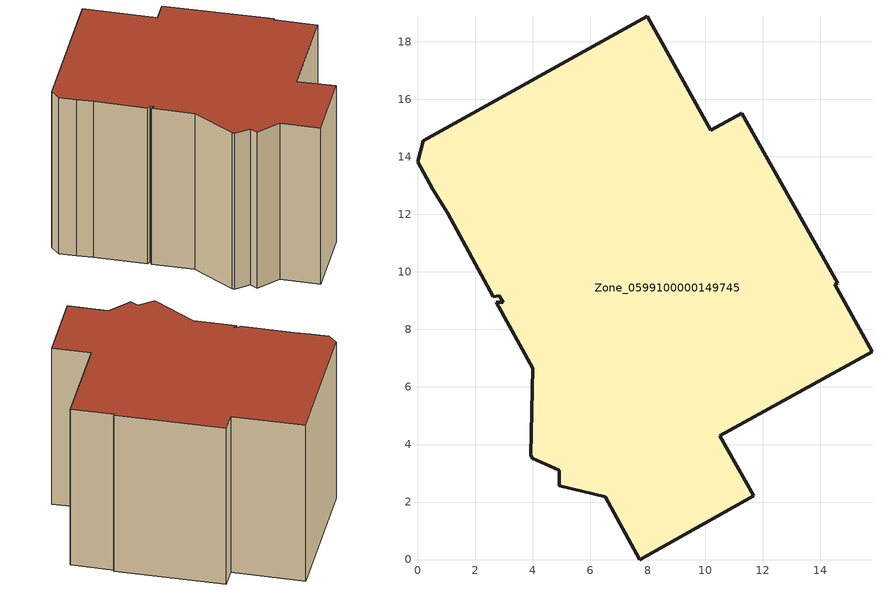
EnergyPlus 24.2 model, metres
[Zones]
Zone_0599100000149745
 floor ground (C_G): 1.05,12.04 0.53,12.87 0,13.82 0.2,14.56 7.98,18.88 10.19,14.92 11.28,15.52 14.6,9.61 14.51,9.56 15.8,7.23 10.5,4.3 11.69,2.21 7.72,0 6.53,2.18 4.93,2.57 4.92,3.1 3.99,3.52 3.93,3.64 4,6.66 2.74,8.94 2.98,8.95 2.84,9.17 2.63,9.13 z0
 wall outside (C_F): 6.53,2.18 7.72,0 11.69,2.21 10.5,4.3 15.8,7.23 14.51,9.56 14.6,9.61 11.28,15.52 10.19,14.92 7.98,18.88 0.2,14.56 0,13.82 0.53,12.87 1.05,12.04 2.63,9.13 2.84,9.17 2.98,8.95 2.74,8.94 4,6.66 3.93,3.64 3.99,3.52 4.92,3.1 4.93,2.57 6.53,2.18 z0:11.16
 roof outside (C_R): 4,6.66 3.93,3.64 3.99,3.52 4.92,3.1 4.93,2.57 6.53,2.18 7.72,0 11.69,2.21 10.5,4.3 15.8,7.23 14.51,9.56 14.6,9.61 11.28,15.52 10.19,14.92 7.98,18.88 0.2,14.56 0,13.82 0.53,12.87 1.05,12.04 2.63,9.13 2.84,9.17 2.98,8.95 2.74,8.94 z11.16
[BUILDING]
Pand.0599100000149745: North Axis=0; Terrain=City; Loads Convergence Tolerance Value=0.04; Temperature Convergence Tolerance Value=0.4; Solar Distribution=FullExterior; Maximum Number of Warmup Days=25; Minimum Number of Warmup Days=1
[Site:Location]
Rotterdam.The.Hague.AP_ZH_NLD Design_Conditions: Latitude=51.96; Longitude=4.45; Time Zone=1; Elevation=-4.5
[SITE:GROUNDTEMPERATURE:BUILDINGSURFACE]
18, 18, 18, 18, 18, 18, 18, 18, 18, 18, 18, 18
[MATERIAL] Thermal Absorptance=0.9; Solar Absorptance=0.7; Visible Absorptance=0.7
Name | Roughness | Thickness | Conductivity | Density | Specific Heat
G.D.1965 | MediumSmooth | 0.15 | 1 | 540 | 1210
F.D.1965 | Rough | 0.3 | 0.857143 | 1920 | 840
R.D.1965 | MediumRough | 0.2 | 0.08 | 1500 | 1000
[CONSTRUCTION]
C_G: G.D.1965
C_F: F.D.1965
C_R: R.D.1965
[ZONE]
Zone_0599100000149745: Type=1; Multiplier=1; Ceiling Height=Autocalculate; Volume=Autocalculate; Floor Area=autocalculate; Part of Total Floor Area=Yes
[ZONEINFILTRATION:DESIGNFLOWRATE]
Infil_Zone_0599100000149745: Zone or ZoneList or Space or SpaceList=Zone_0599100000149745; Schedule=AlwaysOn; Design Flow Rate Calculation Method=Flow/Area; Flow Rate per Floor Area=0.0042; Constant Term Coefficient=1; Temperature Term Coefficient=0; Velocity Term Coefficient=0; Velocity Squared Term Coefficient=0
[HVACTEMPLATE:ZONE:IDEALLOADSAIRSYSTEM]
Zone_0599100000149745: Maximum Heating Supply Air Temperature=50; Minimum Cooling Supply Air Temperature=13; Maximum Heating Supply Air Humidity Ratio=0.0156; Minimum Cooling Supply Air Humidity Ratio=0.0077; Heating Limit=NoLimit; Cooling Limit=NoLimit; Dehumidification Control Type=ConstantSensibleHeatRatio; Cooling Sensible Heat Ratio=0.7; Dehumidification Setpoint=60; Humidification Control Type=None; Humidification Setpoint=30; Outdoor Air Method=None; Outdoor Air Flow Rate per Person=0.00944; Outdoor Air Flow Rate per Zone Floor Area=0; Outdoor Air Flow Rate per Zone=0; Demand Controlled Ventilation Type=None; Outdoor Air Economizer Type=NoEconomizer; Heat Recovery Type=None; Sensible Heat Recovery Effectiveness=0.7; Latent Heat Recovery Effectiveness=0.65
[ZONECONTROL:THERMOSTAT]
ThermostatControl_Zone_0599100000149745: Zone or ZoneList=Zone_0599100000149745; Control Type Schedule=DualSetpointControlType; Control 1=Thermostat_Zone_0599100000149745; Temperature Difference Between Cutout And Setpoint=0
[THERMOSTATSETPOINT:DUALSETPOINT]
Thermostat_Zone_0599100000149745: Heating Setpoint Temperature Schedule=HeatingSetpoint_Zone_0599100000149745; Cooling Setpoint Temperature Schedule=CoolingSetpoint_Zone_0599100000149745
[SCHEDULE:COMPACT]
HeatingSetpoint_Zone_0599100000149745: Through: 12/31, For: AllDays, Until: 24:00, 21
CoolingSetpoint_Zone_0599100000149745: Through: 12/31, For: AllDays, Until: 24:00, 24
DualSetpointControlType: Through: 12/31, For: AllDays, Until: 24:00, 4
AlwaysOn: Through: 12/31, For: AllDays, Until: 24:00, 1
